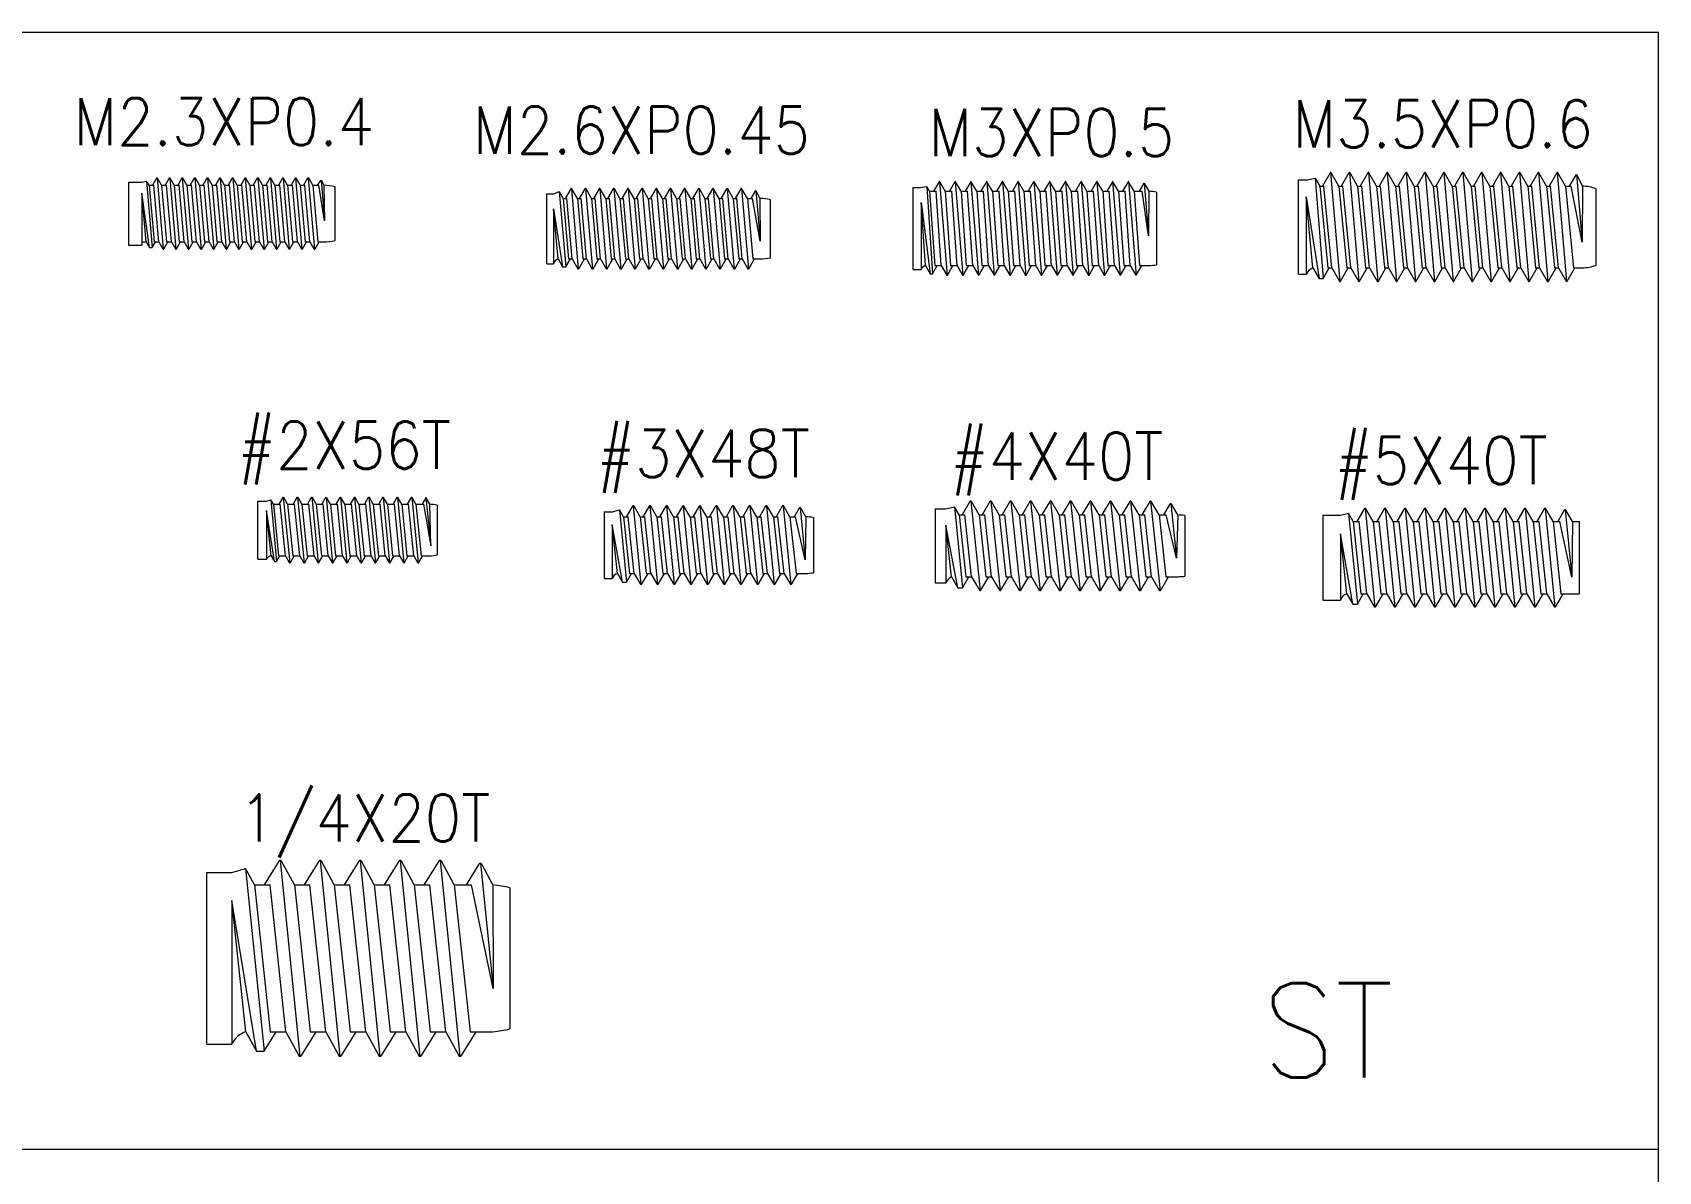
# Model space of a CAD drawing. Header units: millimetres. Extents: x 1190 to 1493, y 468 to 700.
# Drawn here: x 1230.4 to 1282, y 582.8 to 618.9 of the extents above; entities that cross this region are included whole.
import ezdxf

# ---------------------------------------------------------------- set-up
doc = ezdxf.new("R2010")
doc.units = ezdxf.units.MM
doc.styles.add('数字', font='txt.shx', dxfattribs={"width": 0.9, "height": 3, "bigfont": 'gbcbig.shx'})

msp = doc.modelspace()

# ---------------------------------------------------------------- linework, layer by layer
at = {"lineweight": 5, "ltscale": 0.5}
for p, q in [((1233.415, 614.189), (1233.833, 614.189)), ((1233.415, 614.189), (1233.415, 612.189)), ((1233.833, 614.189), (1233.981, 614.222)), ((1234.064, 614.089), (1233.981, 614.222)), ((1233.981, 614.222), (1234.159, 612.108)), ((1234.064, 614.089), (1234.216, 614.089)), ((1234.064, 614.089), (1234.222, 612.289)), ((1234.375, 612.289), (1234.216, 614.089)), ((1234.321, 614.319), (1234.517, 612.059)), ((1234.464, 614.089), (1234.616, 614.089)), ((1234.464, 614.089), (1234.622, 612.289)), ((1234.775, 612.289), (1234.616, 614.089)), ((1234.721, 614.319), (1234.917, 612.059)), ((1234.864, 614.089), (1235.016, 614.089)), ((1234.864, 614.089), (1235.022, 612.289)), ((1235.175, 612.289), (1235.016, 614.089)), ((1235.121, 614.319), (1235.317, 612.059)), ((1235.264, 614.089), (1235.422, 612.289)), ((1235.264, 614.089), (1235.416, 614.089)), ((1235.575, 612.289), (1235.416, 614.089)), ((1235.521, 614.319), (1235.717, 612.059)), ((1235.664, 614.089), (1235.816, 614.089)), ((1235.664, 614.089), (1235.822, 612.289)), ((1235.975, 612.289), (1235.816, 614.089)), ((1235.921, 614.319), (1236.117, 612.059)), ((1236.064, 614.089), (1236.216, 614.089)), ((1236.064, 614.089), (1236.222, 612.289)), ((1236.375, 612.289), (1236.216, 614.089)), ((1236.321, 614.319), (1236.517, 612.059)), ((1236.464, 614.089), (1236.622, 612.289)), ((1236.464, 614.089), (1236.616, 614.089)), ((1236.775, 612.289), (1236.616, 614.089)), ((1236.721, 614.319), (1236.917, 612.059)), ((1236.864, 614.089), (1237.016, 614.089)), ((1236.864, 614.089), (1237.022, 612.289)), ((1237.175, 612.289), (1237.016, 614.089)), ((1237.121, 614.319), (1237.317, 612.059)), ((1237.264, 614.089), (1237.416, 614.089)), ((1237.264, 614.089), (1237.422, 612.289)), ((1237.575, 612.289), (1237.416, 614.089)), ((1237.521, 614.319), (1237.717, 612.059)), ((1237.664, 614.089), (1237.822, 612.289)), ((1237.664, 614.089), (1237.816, 614.089)), ((1237.975, 612.289), (1237.816, 614.089)), ((1237.921, 614.319), (1238.117, 612.059)), ((1238.064, 614.089), (1238.216, 614.089)), ((1238.064, 614.089), (1238.222, 612.289)), ((1238.375, 612.289), (1238.216, 614.089)), ((1238.321, 614.319), (1238.517, 612.059)), ((1238.464, 614.089), (1238.616, 614.089)), ((1238.464, 614.089), (1238.622, 612.289)), ((1238.775, 612.289), (1238.616, 614.089)), ((1238.721, 614.319), (1238.917, 612.059)), ((1238.864, 614.089), (1239.022, 612.289)), ((1238.864, 614.089), (1239.016, 614.089)), ((1239.175, 612.289), (1239.016, 614.089)), ((1239.121, 614.319), (1239.317, 612.059)), ((1239.264, 614.089), (1239.456, 614.089)), ((1239.264, 614.089), (1239.422, 612.289)), ((1239.416, 614.089), (1239.527, 614.246)), ((1239.64, 612.955), (1239.456, 614.089)), ((1239.527, 614.246), (1239.64, 612.955)), ((1239.527, 614.246), (1239.614, 614.089)), ((1239.614, 614.089), (1239.64, 612.955)), ((1258.554, 614.017), (1258.766, 614.049)), ((1258.766, 614.049), (1258.946, 611.276)), ((1259.17, 614.207), (1259.412, 611.227)), ((1259.67, 614.207), (1259.912, 611.227)), ((1260.17, 614.207), (1260.412, 611.227)), ((1260.67, 614.207), (1260.912, 611.227)), ((1261.17, 614.207), (1261.412, 611.227)), ((1261.67, 614.207), (1261.912, 611.227)), ((1262.17, 614.207), (1262.412, 611.227)), ((1262.67, 614.207), (1262.912, 611.227)), ((1263.17, 614.207), (1263.412, 611.227)), ((1263.67, 614.207), (1263.912, 611.227)), ((1264.17, 614.207), (1264.412, 611.227)), ((1264.67, 614.207), (1264.912, 611.227)), ((1265.17, 614.207), (1265.412, 611.227)), ((1265.519, 613.897), (1265.675, 614.153)), ((1265.675, 614.153), (1265.81, 612.477)), ((1265.675, 614.153), (1265.819, 613.897)), ((1270.576, 614.263), (1270.848, 614.263)), ((1270.576, 611.263), (1270.576, 614.263)), ((1270.848, 614.263), (1271.106, 614.315)), ((1271.106, 614.315), (1271.252, 614.063)), ((1271.106, 614.315), (1271.356, 611.123)), ((1271.252, 614.063), (1271.381, 614.063)), ((1271.252, 614.063), (1271.503, 611.463)), ((1271.632, 611.463), (1271.381, 614.063)), ((1271.594, 614.492), (1271.89, 611.033)), ((1271.852, 614.063), (1271.981, 614.063)), ((1271.852, 614.063), (1272.103, 611.463)), ((1272.232, 611.463), (1271.981, 614.063)), ((1272.194, 614.492), (1272.49, 611.033)), ((1272.452, 614.063), (1272.581, 614.063)), ((1272.452, 614.063), (1272.703, 611.463)), ((1272.832, 611.463), (1272.581, 614.063)), ((1272.794, 614.492), (1273.09, 611.033)), ((1273.052, 614.063), (1273.303, 611.463)), ((1273.052, 614.063), (1273.181, 614.063)), ((1273.432, 611.463), (1273.181, 614.063)), ((1273.394, 614.492), (1273.69, 611.033)), ((1273.652, 614.063), (1273.781, 614.063)), ((1273.652, 614.063), (1273.903, 611.463)), ((1274.032, 611.463), (1273.781, 614.063)), ((1273.994, 614.492), (1274.29, 611.033)), ((1274.252, 614.063), (1274.381, 614.063)), ((1274.252, 614.063), (1274.503, 611.463)), ((1274.632, 611.463), (1274.381, 614.063)), ((1274.594, 614.492), (1274.89, 611.033)), ((1274.852, 614.063), (1275.103, 611.463)), ((1274.852, 614.063), (1274.981, 614.063)), ((1275.232, 611.463), (1274.981, 614.063)), ((1275.194, 614.492), (1275.49, 611.033)), ((1275.452, 614.063), (1275.581, 614.063)), ((1275.452, 614.063), (1275.703, 611.463)), ((1275.832, 611.463), (1275.581, 614.063)), ((1275.794, 614.492), (1276.09, 611.033)), ((1276.052, 614.063), (1276.181, 614.063)), ((1276.052, 614.063), (1276.303, 611.463)), ((1276.432, 611.463), (1276.181, 614.063)), ((1276.394, 614.492), (1276.69, 611.033)), ((1276.652, 614.063), (1276.903, 611.463)), ((1276.652, 614.063), (1276.781, 614.063)), ((1277.032, 611.463), (1276.781, 614.063)), ((1276.994, 614.492), (1277.29, 611.033)), ((1277.252, 614.063), (1277.381, 614.063)), ((1277.252, 614.063), (1277.503, 611.463)), ((1277.632, 611.463), (1277.381, 614.063)), ((1277.594, 614.492), (1277.89, 611.033)), ((1277.852, 614.063), (1277.981, 614.063)), ((1277.852, 614.063), (1278.103, 611.463)), ((1278.232, 611.463), (1277.981, 614.063)), ((1278.194, 614.492), (1278.49, 611.033)), ((1278.452, 614.063), (1278.703, 611.463)), ((1278.452, 614.063), (1278.581, 614.063)), ((1278.832, 611.463), (1278.581, 614.063)), ((1278.794, 614.492), (1279.09, 611.033)), ((1279.052, 614.063), (1279.234, 614.063)), ((1279.052, 614.063), (1279.303, 611.463)), ((1279.181, 614.063), (1279.399, 614.431)), ((1279.583, 612.284), (1279.234, 614.063)), ((1279.399, 614.431), (1279.583, 612.284)), ((1279.399, 614.431), (1279.591, 614.063)), ((1279.591, 614.063), (1279.583, 612.284)), ((1233.975, 612.289), (1233.838, 613.839)), ((1233.838, 613.839), (1233.838, 612.189)), ((1234.079, 612.108), (1233.838, 613.839)), ((1239.975, 612.336), (1239.975, 614.041)), ((1246.7, 613.818), (1246.916, 613.818)), ((1246.7, 611.598), (1246.7, 613.818)), ((1246.916, 613.818), (1247.095, 613.887)), ((1247.095, 613.887), (1247.222, 613.668)), ((1247.095, 613.887), (1247.302, 611.497)), ((1247.222, 613.668), (1247.334, 613.668)), ((1247.222, 613.668), (1247.392, 611.748)), ((1247.504, 611.748), (1247.334, 613.668)), ((1247.477, 613.988), (1247.699, 611.428)), ((1247.672, 613.668), (1247.784, 613.668)), ((1247.672, 613.668), (1247.842, 611.748)), ((1247.954, 611.748), (1247.784, 613.668)), ((1247.927, 613.988), (1248.149, 611.428)), ((1248.122, 613.668), (1248.234, 613.668)), ((1248.122, 613.668), (1248.292, 611.748)), ((1248.404, 611.748), (1248.234, 613.668)), ((1248.377, 613.988), (1248.599, 611.428)), ((1248.572, 613.668), (1248.742, 611.748)), ((1248.572, 613.668), (1248.684, 613.668)), ((1248.854, 611.748), (1248.684, 613.668)), ((1248.827, 613.988), (1249.049, 611.428)), ((1249.022, 613.668), (1249.134, 613.668)), ((1249.022, 613.668), (1249.192, 611.748)), ((1249.304, 611.748), (1249.134, 613.668)), ((1249.277, 613.988), (1249.499, 611.428)), ((1249.472, 613.668), (1249.584, 613.668)), ((1249.472, 613.668), (1249.642, 611.748)), ((1249.754, 611.748), (1249.584, 613.668)), ((1249.727, 613.988), (1249.949, 611.428)), ((1249.922, 613.668), (1250.092, 611.748)), ((1249.922, 613.668), (1250.034, 613.668)), ((1250.204, 611.748), (1250.034, 613.668)), ((1250.177, 613.988), (1250.399, 611.428)), ((1250.372, 613.668), (1250.484, 613.668)), ((1250.372, 613.668), (1250.542, 611.748)), ((1250.654, 611.748), (1250.484, 613.668)), ((1250.627, 613.988), (1250.849, 611.428)), ((1250.822, 613.668), (1250.934, 613.668)), ((1250.822, 613.668), (1250.992, 611.748)), ((1251.104, 611.748), (1250.934, 613.668)), ((1251.077, 613.988), (1251.299, 611.428)), ((1251.272, 613.668), (1251.442, 611.748)), ((1251.272, 613.668), (1251.384, 613.668)), ((1251.554, 611.748), (1251.384, 613.668)), ((1251.527, 613.988), (1251.749, 611.428)), ((1251.722, 613.668), (1251.834, 613.668)), ((1251.722, 613.668), (1251.892, 611.748)), ((1252.004, 611.748), (1251.834, 613.668)), ((1251.977, 613.988), (1252.199, 611.428)), ((1252.172, 613.668), (1252.284, 613.668)), ((1252.172, 613.668), (1252.342, 611.748)), ((1252.454, 611.748), (1252.284, 613.668)), ((1252.427, 613.988), (1252.649, 611.428)), ((1252.622, 613.668), (1252.792, 611.748)), ((1252.622, 613.668), (1252.734, 613.668)), ((1252.904, 611.748), (1252.734, 613.668)), ((1252.877, 613.988), (1253.099, 611.428)), ((1253.072, 613.668), (1253.235, 613.668)), ((1253.072, 613.668), (1253.242, 611.748)), ((1253.333, 613.917), (1253.472, 612.31)), ((1253.804, 611.788), (1253.804, 613.627)), ((1258.332, 614.017), (1258.554, 614.017)), ((1258.332, 611.417), (1258.332, 614.017)), ((1258.728, 611.537), (1258.588, 613.536)), ((1258.588, 613.536), (1258.588, 611.417)), ((1258.588, 613.536), (1258.878, 611.276)), ((1258.854, 613.897), (1259.063, 613.897)), ((1258.854, 613.897), (1259.02, 611.537)), ((1259.228, 611.537), (1259.063, 613.897)), ((1259.354, 613.897), (1259.563, 613.897)), ((1259.354, 613.897), (1259.52, 611.537)), ((1259.728, 611.537), (1259.563, 613.897)), ((1259.854, 613.897), (1260.063, 613.897)), ((1259.854, 613.897), (1260.02, 611.537)), ((1260.228, 611.537), (1260.063, 613.897)), ((1260.354, 613.897), (1260.52, 611.537)), ((1260.354, 613.897), (1260.563, 613.897)), ((1260.728, 611.537), (1260.563, 613.897)), ((1260.854, 613.897), (1261.063, 613.897)), ((1260.854, 613.897), (1261.02, 611.537)), ((1261.228, 611.537), (1261.063, 613.897)), ((1261.354, 613.897), (1261.563, 613.897)), ((1261.354, 613.897), (1261.52, 611.537)), ((1261.728, 611.537), (1261.563, 613.897)), ((1261.854, 613.897), (1262.02, 611.537)), ((1261.854, 613.897), (1262.063, 613.897)), ((1262.228, 611.537), (1262.063, 613.897)), ((1262.354, 613.897), (1262.563, 613.897)), ((1262.354, 613.897), (1262.52, 611.537)), ((1262.728, 611.537), (1262.563, 613.897)), ((1262.854, 613.897), (1263.063, 613.897)), ((1262.854, 613.897), (1263.02, 611.537)), ((1263.228, 611.537), (1263.063, 613.897)), ((1263.354, 613.897), (1263.52, 611.537)), ((1263.354, 613.897), (1263.563, 613.897)), ((1263.728, 611.537), (1263.563, 613.897)), ((1263.854, 613.897), (1264.063, 613.897)), ((1263.854, 613.897), (1264.02, 611.537)), ((1264.228, 611.537), (1264.063, 613.897)), ((1264.354, 613.897), (1264.563, 613.897)), ((1264.354, 613.897), (1264.52, 611.537)), ((1264.728, 611.537), (1264.563, 613.897)), ((1264.854, 613.897), (1265.02, 611.537)), ((1264.854, 613.897), (1265.063, 613.897)), ((1265.228, 611.537), (1265.063, 613.897)), ((1265.354, 613.897), (1265.611, 613.897)), ((1265.354, 613.897), (1265.52, 611.537)), ((1265.81, 612.477), (1265.611, 613.897)), ((1265.819, 613.897), (1265.81, 612.477)), ((1266.063, 613.87), (1266.063, 611.564)), ((1271.032, 611.463), (1270.814, 613.726)), ((1270.814, 613.726), (1270.814, 611.263)), ((1270.814, 613.726), (1271.228, 611.123)), ((1280.032, 611.549), (1280.032, 613.976)), ((1247.054, 611.748), (1246.913, 613.343)), ((1246.913, 613.343), (1246.913, 611.598)), ((1246.913, 613.343), (1247.199, 611.497)), ((1233.415, 612.189), (1233.838, 612.189)), ((1233.838, 612.289), (1233.975, 612.289)), ((1234.079, 612.108), (1234.159, 612.108)), ((1234.222, 612.289), (1234.375, 612.289)), ((1234.622, 612.289), (1234.775, 612.289)), ((1235.022, 612.289), (1235.175, 612.289)), ((1235.422, 612.289), (1235.575, 612.289)), ((1235.822, 612.289), (1235.975, 612.289)), ((1236.222, 612.289), (1236.375, 612.289)), ((1236.622, 612.289), (1236.775, 612.289)), ((1237.022, 612.289), (1237.175, 612.289)), ((1237.422, 612.289), (1237.575, 612.289)), ((1237.822, 612.289), (1237.975, 612.289)), ((1238.222, 612.289), (1238.375, 612.289)), ((1238.622, 612.289), (1238.775, 612.289)), ((1239.022, 612.289), (1239.175, 612.289)), ((1239.422, 612.289), (1239.614, 612.289)), ((1246.7, 611.598), (1246.913, 611.598)), ((1247.199, 611.497), (1247.302, 611.497)), ((1247.392, 611.748), (1247.504, 611.748)), ((1247.842, 611.748), (1247.954, 611.748)), ((1248.292, 611.748), (1248.404, 611.748)), ((1248.742, 611.748), (1248.854, 611.748)), ((1249.192, 611.748), (1249.304, 611.748)), ((1249.642, 611.748), (1249.754, 611.748)), ((1250.092, 611.748), (1250.204, 611.748)), ((1250.542, 611.748), (1250.654, 611.748)), ((1250.992, 611.748), (1251.104, 611.748)), ((1251.442, 611.748), (1251.554, 611.748)), ((1251.892, 611.748), (1252.004, 611.748)), ((1252.342, 611.748), (1252.454, 611.748)), ((1252.792, 611.748), (1252.904, 611.748)), ((1253.242, 611.748), (1253.468, 611.748)), ((1259.02, 611.537), (1259.228, 611.537)), ((1259.52, 611.537), (1259.728, 611.537)), ((1260.02, 611.537), (1260.228, 611.537)), ((1260.52, 611.537), (1260.728, 611.537)), ((1261.02, 611.537), (1261.228, 611.537)), ((1261.52, 611.537), (1261.728, 611.537)), ((1262.02, 611.537), (1262.228, 611.537)), ((1262.52, 611.537), (1262.728, 611.537)), ((1263.02, 611.537), (1263.228, 611.537)), ((1263.52, 611.537), (1263.728, 611.537)), ((1264.02, 611.537), (1264.228, 611.537)), ((1264.52, 611.537), (1264.728, 611.537)), ((1265.02, 611.537), (1265.228, 611.537)), ((1265.52, 611.537), (1265.819, 611.537)), ((1271.503, 611.463), (1271.632, 611.463)), ((1272.103, 611.463), (1272.232, 611.463)), ((1272.703, 611.463), (1272.832, 611.463)), ((1273.303, 611.463), (1273.432, 611.463)), ((1273.903, 611.463), (1274.032, 611.463)), ((1274.503, 611.463), (1274.632, 611.463)), ((1275.103, 611.463), (1275.232, 611.463)), ((1275.703, 611.463), (1275.832, 611.463)), ((1276.303, 611.463), (1276.432, 611.463)), ((1276.903, 611.463), (1277.032, 611.463)), ((1277.503, 611.463), (1277.632, 611.463)), ((1278.103, 611.463), (1278.232, 611.463)), ((1278.703, 611.463), (1278.832, 611.463)), ((1279.303, 611.463), (1279.591, 611.463)), ((1258.332, 611.417), (1258.588, 611.417)), ((1258.878, 611.276), (1258.946, 611.276)), ((1270.576, 611.263), (1270.814, 611.263)), ((1271.228, 611.123), (1271.356, 611.123)), ((1237.524, 604.057), (1237.794, 604.057)), ((1237.524, 602.217), (1237.524, 604.057)), ((1237.794, 604.057), (1237.931, 604.099)), ((1237.945, 602.317), (1237.8, 603.756)), ((1237.8, 603.756), (1237.8, 602.217)), ((1238.051, 602.134), (1237.8, 603.756)), ((1237.931, 604.099), (1238.116, 602.134)), ((1238.013, 603.957), (1238.233, 603.957)), ((1238.013, 603.957), (1238.178, 602.317)), ((1238.398, 602.317), (1238.233, 603.957)), ((1238.329, 604.177), (1238.535, 602.097)), ((1238.466, 603.957), (1238.686, 603.957)), ((1238.466, 603.957), (1238.631, 602.317)), ((1238.851, 602.317), (1238.686, 603.957)), ((1238.782, 604.177), (1238.988, 602.097)), ((1238.919, 603.957), (1239.139, 603.957)), ((1238.919, 603.957), (1239.084, 602.317)), ((1239.304, 602.317), (1239.139, 603.957)), ((1239.235, 604.177), (1239.441, 602.097)), ((1239.372, 603.957), (1239.537, 602.317)), ((1239.372, 603.957), (1239.592, 603.957)), ((1239.757, 602.317), (1239.592, 603.957)), ((1239.688, 604.177), (1239.894, 602.097)), ((1239.825, 603.957), (1240.045, 603.957)), ((1239.825, 603.957), (1239.99, 602.317)), ((1240.21, 602.317), (1240.045, 603.957)), ((1240.141, 604.177), (1240.347, 602.097)), ((1240.278, 603.957), (1240.498, 603.957)), ((1240.278, 603.957), (1240.443, 602.317)), ((1240.663, 602.317), (1240.498, 603.957)), ((1240.594, 604.177), (1240.8, 602.097)), ((1240.731, 603.957), (1240.896, 602.317)), ((1240.731, 603.957), (1240.951, 603.957)), ((1241.116, 602.317), (1240.951, 603.957)), ((1241.047, 604.177), (1241.253, 602.097)), ((1241.184, 603.957), (1241.404, 603.957)), ((1241.184, 603.957), (1241.349, 602.317)), ((1241.569, 602.317), (1241.404, 603.957)), ((1241.5, 604.177), (1241.706, 602.097)), ((1241.637, 603.957), (1241.857, 603.957)), ((1241.637, 603.957), (1241.802, 602.317)), ((1242.022, 602.317), (1241.857, 603.957)), ((1241.953, 604.177), (1242.159, 602.097)), ((1242.09, 603.957), (1242.255, 602.317)), ((1242.09, 603.957), (1242.31, 603.957)), ((1242.475, 602.317), (1242.31, 603.957)), ((1242.406, 604.177), (1242.612, 602.097)), ((1242.543, 603.957), (1242.778, 603.957)), ((1242.543, 603.957), (1242.708, 602.317)), ((1242.778, 603.957), (1243.012, 602.635)), ((1242.859, 604.177), (1243.012, 602.635)), ((1243.012, 602.635), (1242.98, 603.957)), ((1243.216, 603.929), (1243.216, 602.345)), ((1248.52, 603.719), (1248.786, 603.719)), ((1248.52, 603.719), (1248.52, 601.599)), ((1248.786, 603.719), (1249.002, 603.784)), ((1249.002, 603.784), (1249.225, 601.485)), ((1249.445, 603.909), (1249.689, 601.409)), ((1249.974, 603.909), (1250.218, 601.409)), ((1250.503, 603.909), (1250.747, 601.409)), ((1251.032, 603.909), (1251.276, 601.409)), ((1251.561, 603.909), (1251.805, 601.409)), ((1252.09, 603.909), (1252.334, 601.409)), ((1252.619, 603.909), (1252.863, 601.409)), ((1253.148, 603.909), (1253.392, 601.409)), ((1253.677, 603.909), (1253.921, 601.409)), ((1254.206, 603.909), (1254.45, 601.409)), ((1254.741, 603.843), (1254.903, 602.187)), ((1259.033, 603.816), (1259.367, 603.816)), ((1259.033, 603.816), (1259.033, 601.456)), ((1259.367, 603.816), (1259.642, 603.878)), ((1259.642, 603.878), (1259.897, 601.306)), ((1260.161, 604.055), (1260.459, 601.216)), ((1260.796, 604.055), (1261.094, 601.216)), ((1261.431, 604.055), (1261.729, 601.216)), ((1262.066, 604.055), (1262.364, 601.216)), ((1262.701, 604.055), (1262.999, 601.216)), ((1263.336, 604.055), (1263.634, 601.216)), ((1263.971, 604.055), (1264.269, 601.216)), ((1264.606, 604.055), (1264.904, 601.216)), ((1265.241, 604.055), (1265.539, 601.216)), ((1265.876, 604.055), (1266.174, 601.216)), ((1266.516, 603.978), (1266.701, 602.241)), ((1272.689, 603.829), (1273, 600.69)), ((1273.324, 603.829), (1273.635, 600.69)), ((1273.959, 603.829), (1274.27, 600.69)), ((1274.594, 603.829), (1274.905, 600.69)), ((1275.229, 603.829), (1275.54, 600.69)), ((1275.864, 603.829), (1276.175, 600.69)), ((1276.499, 603.829), (1276.81, 600.69)), ((1277.134, 603.829), (1277.445, 600.69)), ((1277.769, 603.829), (1278.08, 600.69)), ((1278.404, 603.829), (1278.715, 600.69)), ((1279.044, 603.781), (1279.256, 601.638)), ((1248.944, 601.759), (1248.776, 603.315)), ((1248.776, 603.315), (1248.776, 601.599)), ((1249.102, 601.485), (1248.776, 603.315)), ((1249.132, 603.559), (1249.279, 603.559)), ((1249.132, 603.559), (1249.326, 601.759)), ((1249.473, 601.759), (1249.279, 603.559)), ((1249.661, 603.559), (1249.808, 603.559)), ((1249.661, 603.559), (1249.855, 601.759)), ((1250.002, 601.759), (1249.808, 603.559)), ((1250.19, 603.559), (1250.337, 603.559)), ((1250.19, 603.559), (1250.384, 601.759)), ((1250.531, 601.759), (1250.337, 603.559)), ((1250.719, 603.559), (1250.913, 601.759)), ((1250.719, 603.559), (1250.866, 603.559)), ((1251.06, 601.759), (1250.866, 603.559)), ((1251.248, 603.559), (1251.395, 603.559)), ((1251.248, 603.559), (1251.442, 601.759)), ((1251.589, 601.759), (1251.395, 603.559)), ((1251.777, 603.559), (1251.924, 603.559)), ((1251.777, 603.559), (1251.971, 601.759)), ((1252.118, 601.759), (1251.924, 603.559)), ((1252.306, 603.559), (1252.5, 601.759)), ((1252.306, 603.559), (1252.453, 603.559)), ((1252.647, 601.759), (1252.453, 603.559)), ((1252.835, 603.559), (1252.982, 603.559)), ((1252.835, 603.559), (1253.029, 601.759)), ((1253.176, 601.759), (1252.982, 603.559)), ((1253.364, 603.559), (1253.511, 603.559)), ((1253.364, 603.559), (1253.558, 601.759)), ((1253.705, 601.759), (1253.511, 603.559)), ((1253.893, 603.559), (1254.087, 601.759)), ((1253.893, 603.559), (1254.04, 603.559)), ((1254.234, 601.759), (1254.04, 603.559)), ((1254.422, 603.559), (1254.601, 603.559)), ((1254.422, 603.559), (1254.616, 601.759)), ((1254.903, 602.187), (1254.601, 603.559)), ((1254.92, 603.559), (1254.903, 602.187)), ((1255.169, 603.537), (1255.169, 601.78)), ((1259.556, 601.656), (1259.376, 603.289)), ((1259.376, 603.289), (1259.376, 601.456)), ((1259.758, 601.306), (1259.376, 603.289)), ((1259.794, 603.616), (1259.975, 603.616)), ((1259.794, 603.616), (1260.01, 601.656)), ((1260.191, 601.656), (1259.975, 603.616)), ((1260.429, 603.616), (1260.61, 603.616)), ((1260.429, 603.616), (1260.645, 601.656)), ((1260.826, 601.656), (1260.61, 603.616)), ((1261.064, 603.616), (1261.245, 603.616)), ((1261.064, 603.616), (1261.28, 601.656)), ((1261.461, 601.656), (1261.245, 603.616)), ((1261.699, 603.616), (1261.915, 601.656)), ((1261.699, 603.616), (1261.88, 603.616)), ((1262.096, 601.656), (1261.88, 603.616)), ((1262.334, 603.616), (1262.515, 603.616)), ((1262.334, 603.616), (1262.55, 601.656)), ((1262.731, 601.656), (1262.515, 603.616)), ((1262.969, 603.616), (1263.15, 603.616)), ((1262.969, 603.616), (1263.185, 601.656)), ((1263.366, 601.656), (1263.15, 603.616)), ((1263.604, 603.616), (1263.82, 601.656)), ((1263.604, 603.616), (1263.785, 603.616)), ((1264.001, 601.656), (1263.785, 603.616)), ((1264.239, 603.616), (1264.42, 603.616)), ((1264.239, 603.616), (1264.455, 601.656)), ((1264.636, 601.656), (1264.42, 603.616)), ((1264.874, 603.616), (1265.055, 603.616)), ((1264.874, 603.616), (1265.09, 601.656)), ((1265.271, 601.656), (1265.055, 603.616)), ((1265.509, 603.616), (1265.725, 601.656)), ((1265.509, 603.616), (1265.69, 603.616)), ((1265.906, 601.656), (1265.69, 603.616)), ((1266.144, 603.616), (1266.368, 603.616)), ((1266.144, 603.616), (1266.36, 601.656)), ((1266.701, 602.241), (1266.368, 603.616)), ((1266.742, 603.616), (1266.701, 602.241)), ((1266.96, 603.597), (1266.96, 601.674)), ((1271.351, 603.61), (1271.907, 603.61)), ((1271.351, 603.61), (1271.351, 600.91)), ((1271.908, 603.612), (1272.161, 603.67)), ((1272.161, 603.67), (1272.442, 600.787)), ((1272.311, 603.41), (1272.499, 603.41)), ((1272.311, 603.41), (1272.556, 601.11)), ((1272.743, 601.11), (1272.499, 603.41)), ((1272.946, 603.41), (1273.134, 603.41)), ((1272.946, 603.41), (1273.191, 601.11)), ((1273.378, 601.11), (1273.134, 603.41)), ((1273.581, 603.41), (1273.769, 603.41)), ((1273.581, 603.41), (1273.826, 601.11)), ((1274.013, 601.11), (1273.769, 603.41)), ((1274.216, 603.41), (1274.461, 601.11)), ((1274.216, 603.41), (1274.404, 603.41)), ((1274.648, 601.11), (1274.404, 603.41)), ((1274.851, 603.41), (1275.039, 603.41)), ((1274.851, 603.41), (1275.096, 601.11)), ((1275.283, 601.11), (1275.039, 603.41)), ((1275.486, 603.41), (1275.674, 603.41)), ((1275.486, 603.41), (1275.731, 601.11)), ((1275.918, 601.11), (1275.674, 603.41)), ((1276.121, 603.41), (1276.366, 601.11)), ((1276.121, 603.41), (1276.309, 603.41)), ((1276.553, 601.11), (1276.309, 603.41)), ((1276.756, 603.41), (1276.944, 603.41)), ((1276.756, 603.41), (1277.001, 601.11)), ((1277.188, 601.11), (1276.944, 603.41)), ((1277.391, 603.41), (1277.579, 603.41)), ((1277.391, 603.41), (1277.636, 601.11)), ((1277.823, 601.11), (1277.579, 603.41)), ((1278.026, 603.41), (1278.271, 601.11)), ((1278.026, 603.41), (1278.214, 603.41)), ((1278.458, 601.11), (1278.214, 603.41)), ((1278.661, 603.41), (1278.877, 603.41)), ((1278.661, 603.41), (1278.906, 601.11)), ((1279.256, 601.638), (1278.877, 603.41)), ((1279.273, 603.41), (1279.256, 601.638)), ((1279.273, 603.41), (1279.484, 603.41)), ((1279.484, 603.41), (1279.484, 601.11)), ((1272.108, 601.11), (1271.906, 603.014)), ((1271.906, 603.014), (1271.906, 600.91)), ((1272.294, 600.787), (1271.906, 603.014)), ((1237.524, 602.217), (1237.8, 602.217)), ((1238.178, 602.317), (1238.398, 602.317)), ((1238.631, 602.317), (1238.851, 602.317)), ((1239.084, 602.317), (1239.304, 602.317)), ((1239.537, 602.317), (1239.757, 602.317)), ((1239.99, 602.317), (1240.21, 602.317)), ((1240.443, 602.317), (1240.663, 602.317)), ((1240.896, 602.317), (1241.116, 602.317)), ((1241.349, 602.317), (1241.569, 602.317)), ((1241.802, 602.317), (1242.022, 602.317)), ((1242.255, 602.317), (1242.475, 602.317)), ((1242.708, 602.317), (1242.98, 602.317)), ((1238.051, 602.134), (1238.116, 602.134)), ((1249.326, 601.759), (1249.473, 601.759)), ((1249.855, 601.759), (1250.002, 601.759)), ((1250.384, 601.759), (1250.531, 601.759)), ((1250.913, 601.759), (1251.06, 601.759)), ((1251.442, 601.759), (1251.589, 601.759)), ((1251.971, 601.759), (1252.118, 601.759)), ((1252.5, 601.759), (1252.647, 601.759)), ((1253.029, 601.759), (1253.176, 601.759)), ((1253.558, 601.759), (1253.705, 601.759)), ((1254.087, 601.759), (1254.234, 601.759)), ((1254.616, 601.759), (1254.92, 601.759)), ((1260.01, 601.656), (1260.191, 601.656)), ((1260.645, 601.656), (1260.826, 601.656)), ((1261.28, 601.656), (1261.461, 601.656)), ((1261.915, 601.656), (1262.096, 601.656)), ((1262.55, 601.656), (1262.731, 601.656)), ((1263.185, 601.656), (1263.366, 601.656)), ((1263.82, 601.656), (1264.001, 601.656)), ((1264.455, 601.656), (1264.636, 601.656)), ((1265.09, 601.656), (1265.271, 601.656)), ((1265.725, 601.656), (1265.906, 601.656)), ((1266.36, 601.656), (1266.742, 601.656)), ((1248.52, 601.599), (1248.776, 601.599)), ((1249.102, 601.485), (1249.225, 601.485)), ((1259.033, 601.456), (1259.376, 601.456)), ((1259.758, 601.306), (1259.897, 601.306)), ((1271.351, 600.91), (1271.906, 600.91)), ((1272.294, 600.787), (1272.442, 600.787)), ((1272.556, 601.11), (1272.743, 601.11)), ((1273.191, 601.11), (1273.378, 601.11)), ((1273.826, 601.11), (1274.013, 601.11)), ((1274.461, 601.11), (1274.648, 601.11)), ((1275.096, 601.11), (1275.283, 601.11)), ((1275.731, 601.11), (1275.918, 601.11)), ((1276.366, 601.11), (1276.553, 601.11)), ((1277.001, 601.11), (1277.188, 601.11)), ((1277.636, 601.11), (1277.823, 601.11)), ((1278.271, 601.11), (1278.458, 601.11)), ((1278.906, 601.11), (1279.484, 601.11)), ((1236.693, 592.263), (1237.127, 592.385)), ((1237.127, 592.385), (1237.719, 586.581)), ((1238.232, 592.645), (1238.857, 586.421)), ((1239.502, 592.645), (1240.127, 586.421)), ((1240.772, 592.645), (1241.397, 586.421)), ((1242.042, 592.645), (1242.667, 586.421)), ((1243.312, 592.645), (1243.937, 586.421)), ((1244.591, 592.552), (1244.99, 588.58)), ((1235.898, 592.263), (1236.693, 592.263)), ((1235.898, 586.803), (1235.898, 592.263)), ((1237.409, 591.863), (1237.906, 591.863)), ((1237.409, 591.863), (1237.913, 587.203)), ((1238.41, 587.203), (1237.906, 591.863)), ((1238.679, 591.863), (1239.176, 591.863)), ((1238.679, 591.863), (1239.183, 587.203)), ((1239.68, 587.203), (1239.176, 591.863)), ((1239.949, 591.863), (1240.453, 587.203)), ((1239.949, 591.863), (1240.446, 591.863)), ((1240.95, 587.203), (1240.446, 591.863)), ((1241.219, 591.863), (1241.716, 591.863)), ((1241.219, 591.863), (1241.723, 587.203)), ((1242.22, 587.203), (1241.716, 591.863)), ((1242.489, 591.863), (1242.993, 587.203)), ((1242.489, 591.863), (1242.986, 591.863)), ((1243.49, 587.203), (1242.986, 591.863)), ((1243.759, 591.863), (1244.304, 591.863)), ((1243.759, 591.863), (1244.263, 587.203)), ((1244.99, 588.58), (1244.304, 591.863)), ((1244.988, 591.863), (1244.99, 588.58)), ((1237.14, 587.203), (1236.69, 591.369)), ((1236.69, 591.369), (1236.69, 586.803)), ((1237.476, 586.581), (1236.69, 591.369)), ((1245.526, 591.775), (1245.526, 587.292)), ((1237.913, 587.203), (1238.41, 587.203)), ((1239.183, 587.203), (1239.68, 587.203)), ((1240.453, 587.203), (1240.95, 587.203)), ((1241.723, 587.203), (1242.22, 587.203)), ((1242.993, 587.203), (1243.49, 587.203)), ((1244.263, 587.203), (1244.988, 587.203)), ((1235.898, 586.803), (1236.69, 586.803)), ((1237.476, 586.581), (1237.719, 586.581))]:
    msp.add_line(p, q, dxfattribs=at)
at = {"lineweight": 5}
msp.add_line((1189.813, 583.473), (1282.007, 583.473), dxfattribs=at)
msp.add_lwpolyline([(1189.813, 548.005), (1282.007, 548.005), (1282.007, 618.94), (1189.813, 618.94)], close=True, dxfattribs=at)
at = {"lineweight": 5, "ltscale": 0.5}
for points in [[(1234.464, 614.089), (1234.337, 614.309, 0.57735), (1234.302, 614.309), (1234.175, 614.089)], [(1234.864, 614.089), (1234.737, 614.309, 0.57735), (1234.702, 614.309), (1234.575, 614.089)], [(1235.264, 614.089), (1235.137, 614.309, 0.57735), (1235.102, 614.309), (1234.975, 614.089)], [(1235.664, 614.089), (1235.537, 614.309, 0.57735), (1235.502, 614.309), (1235.375, 614.089)], [(1236.064, 614.089), (1235.937, 614.309, 0.57735), (1235.902, 614.309), (1235.775, 614.089)], [(1236.464, 614.089), (1236.337, 614.309, 0.57735), (1236.302, 614.309), (1236.175, 614.089)], [(1236.864, 614.089), (1236.737, 614.309, 0.57735), (1236.702, 614.309), (1236.575, 614.089)], [(1237.264, 614.089), (1237.137, 614.309, 0.57735), (1237.102, 614.309), (1236.975, 614.089)], [(1237.664, 614.089), (1237.537, 614.309, 0.57735), (1237.502, 614.309), (1237.375, 614.089)], [(1238.064, 614.089), (1237.937, 614.309, 0.57735), (1237.902, 614.309), (1237.775, 614.089)], [(1238.464, 614.089), (1238.337, 614.309, 0.57735), (1238.302, 614.309), (1238.175, 614.089)], [(1238.864, 614.089), (1238.737, 614.309, 0.57735), (1238.702, 614.309), (1238.575, 614.089)], [(1239.264, 614.089), (1239.137, 614.309, 0.57735), (1239.102, 614.309), (1238.975, 614.089)], [(1259.354, 613.897), (1259.178, 614.202, 0.57735), (1259.161, 614.202), (1258.985, 613.897)], [(1259.854, 613.897), (1259.678, 614.202, 0.57735), (1259.661, 614.202), (1259.485, 613.897)], [(1260.354, 613.897), (1260.178, 614.202, 0.57735), (1260.161, 614.202), (1259.985, 613.897)], [(1260.854, 613.897), (1260.678, 614.202, 0.57735), (1260.661, 614.202), (1260.485, 613.897)], [(1261.354, 613.897), (1261.178, 614.202, 0.57735), (1261.161, 614.202), (1260.985, 613.897)], [(1261.854, 613.897), (1261.678, 614.202, 0.57735), (1261.661, 614.202), (1261.485, 613.897)], [(1262.354, 613.897), (1262.178, 614.202, 0.57735), (1262.161, 614.202), (1261.985, 613.897)], [(1262.854, 613.897), (1262.678, 614.202, 0.57735), (1262.661, 614.202), (1262.485, 613.897)], [(1263.354, 613.897), (1263.178, 614.202, 0.57735), (1263.161, 614.202), (1262.985, 613.897)], [(1263.854, 613.897), (1263.678, 614.202, 0.57735), (1263.661, 614.202), (1263.485, 613.897)], [(1264.354, 613.897), (1264.178, 614.202, 0.57735), (1264.161, 614.202), (1263.985, 613.897)], [(1264.854, 613.897), (1264.678, 614.202, 0.57735), (1264.661, 614.202), (1264.485, 613.897)], [(1265.354, 613.897), (1265.178, 614.202, 0.57735), (1265.161, 614.202), (1264.985, 613.897)], [(1271.852, 614.063), (1271.609, 614.483, 0.57735), (1271.575, 614.483), (1271.332, 614.063)], [(1272.452, 614.063), (1272.209, 614.483, 0.57735), (1272.175, 614.483), (1271.932, 614.063)], [(1273.052, 614.063), (1272.809, 614.483, 0.57735), (1272.775, 614.483), (1272.532, 614.063)], [(1273.652, 614.063), (1273.409, 614.483, 0.57735), (1273.375, 614.483), (1273.132, 614.063)], [(1274.252, 614.063), (1274.009, 614.483, 0.57735), (1273.975, 614.483), (1273.732, 614.063)], [(1274.852, 614.063), (1274.609, 614.483, 0.57735), (1274.575, 614.483), (1274.332, 614.063)], [(1275.452, 614.063), (1275.209, 614.483, 0.57735), (1275.175, 614.483), (1274.932, 614.063)], [(1276.052, 614.063), (1275.809, 614.483, 0.57735), (1275.775, 614.483), (1275.532, 614.063)], [(1276.652, 614.063), (1276.409, 614.483, 0.57735), (1276.375, 614.483), (1276.132, 614.063)], [(1277.252, 614.063), (1277.009, 614.483, 0.57735), (1276.975, 614.483), (1276.732, 614.063)], [(1277.852, 614.063), (1277.609, 614.483, 0.57735), (1277.575, 614.483), (1277.332, 614.063)], [(1278.452, 614.063), (1278.209, 614.483, 0.57735), (1278.175, 614.483), (1277.932, 614.063)], [(1279.052, 614.063), (1278.809, 614.483, 0.57735), (1278.775, 614.483), (1278.532, 614.063)], [(1247.672, 613.668), (1247.493, 613.978, 0.57735), (1247.458, 613.978), (1247.279, 613.668)], [(1248.122, 613.668), (1247.943, 613.978, 0.57735), (1247.908, 613.978), (1247.729, 613.668)], [(1248.572, 613.668), (1248.393, 613.978, 0.57735), (1248.358, 613.978), (1248.179, 613.668)], [(1249.022, 613.668), (1248.843, 613.978, 0.57735), (1248.808, 613.978), (1248.629, 613.668)], [(1249.472, 613.668), (1249.293, 613.978, 0.57735), (1249.258, 613.978), (1249.079, 613.668)], [(1249.922, 613.668), (1249.743, 613.978, 0.57735), (1249.708, 613.978), (1249.529, 613.668)], [(1250.372, 613.668), (1250.193, 613.978, 0.57735), (1250.158, 613.978), (1249.979, 613.668)], [(1250.822, 613.668), (1250.643, 613.978, 0.57735), (1250.608, 613.978), (1250.429, 613.668)], [(1251.272, 613.668), (1251.093, 613.978, 0.57735), (1251.058, 613.978), (1250.879, 613.668)], [(1251.722, 613.668), (1251.543, 613.978, 0.57735), (1251.508, 613.978), (1251.329, 613.668)], [(1252.172, 613.668), (1251.993, 613.978, 0.57735), (1251.958, 613.978), (1251.779, 613.668)], [(1252.622, 613.668), (1252.443, 613.978, 0.57735), (1252.408, 613.978), (1252.229, 613.668)], [(1253.072, 613.668), (1252.893, 613.978, 0.57735), (1252.858, 613.978), (1252.679, 613.668)], [(1234.375, 612.289), (1234.502, 612.069, 0.57735), (1234.537, 612.069), (1234.664, 612.289)], [(1234.775, 612.289), (1234.902, 612.069, 0.57735), (1234.937, 612.069), (1235.064, 612.289)], [(1235.175, 612.289), (1235.302, 612.069, 0.57735), (1235.337, 612.069), (1235.464, 612.289)], [(1235.575, 612.289), (1235.702, 612.069, 0.57735), (1235.737, 612.069), (1235.864, 612.289)], [(1235.975, 612.289), (1236.102, 612.069, 0.57735), (1236.137, 612.069), (1236.264, 612.289)], [(1236.375, 612.289), (1236.502, 612.069, 0.57735), (1236.537, 612.069), (1236.664, 612.289)], [(1236.775, 612.289), (1236.902, 612.069, 0.57735), (1236.937, 612.069), (1237.064, 612.289)], [(1237.175, 612.289), (1237.302, 612.069, 0.57735), (1237.337, 612.069), (1237.464, 612.289)], [(1237.575, 612.289), (1237.702, 612.069, 0.57735), (1237.737, 612.069), (1237.864, 612.289)], [(1237.975, 612.289), (1238.102, 612.069, 0.57735), (1238.137, 612.069), (1238.264, 612.289)], [(1238.375, 612.289), (1238.502, 612.069, 0.57735), (1238.537, 612.069), (1238.664, 612.289)], [(1238.775, 612.289), (1238.902, 612.069, 0.57735), (1238.937, 612.069), (1239.064, 612.289)], [(1239.175, 612.289), (1239.302, 612.069, 0.57735), (1239.337, 612.069), (1239.464, 612.289)], [(1247.504, 611.748), (1247.683, 611.438, 0.57735), (1247.718, 611.438), (1247.897, 611.748)], [(1247.954, 611.748), (1248.133, 611.438, 0.57735), (1248.168, 611.438), (1248.347, 611.748)], [(1248.404, 611.748), (1248.583, 611.438, 0.57735), (1248.618, 611.438), (1248.797, 611.748)], [(1248.854, 611.748), (1249.033, 611.438, 0.57735), (1249.068, 611.438), (1249.247, 611.748)], [(1249.304, 611.748), (1249.483, 611.438, 0.57735), (1249.518, 611.438), (1249.697, 611.748)], [(1249.754, 611.748), (1249.933, 611.438, 0.57735), (1249.968, 611.438), (1250.147, 611.748)], [(1250.204, 611.748), (1250.383, 611.438, 0.57735), (1250.418, 611.438), (1250.597, 611.748)], [(1250.654, 611.748), (1250.833, 611.438, 0.57735), (1250.868, 611.438), (1251.047, 611.748)], [(1251.104, 611.748), (1251.283, 611.438, 0.57735), (1251.318, 611.438), (1251.497, 611.748)], [(1251.554, 611.748), (1251.733, 611.438, 0.57735), (1251.768, 611.438), (1251.947, 611.748)], [(1252.004, 611.748), (1252.183, 611.438, 0.57735), (1252.218, 611.438), (1252.397, 611.748)], [(1252.454, 611.748), (1252.633, 611.438, 0.57735), (1252.668, 611.438), (1252.847, 611.748)], [(1252.904, 611.748), (1253.083, 611.438, 0.57735), (1253.118, 611.438), (1253.297, 611.748)], [(1259.228, 611.537), (1259.404, 611.232, 0.57735), (1259.421, 611.232), (1259.597, 611.537)], [(1259.728, 611.537), (1259.904, 611.232, 0.57735), (1259.921, 611.232), (1260.097, 611.537)], [(1260.228, 611.537), (1260.404, 611.232, 0.57735), (1260.421, 611.232), (1260.597, 611.537)], [(1260.728, 611.537), (1260.904, 611.232, 0.57735), (1260.921, 611.232), (1261.097, 611.537)], [(1261.228, 611.537), (1261.404, 611.232, 0.57735), (1261.421, 611.232), (1261.597, 611.537)], [(1261.728, 611.537), (1261.904, 611.232, 0.57735), (1261.921, 611.232), (1262.097, 611.537)], [(1262.228, 611.537), (1262.404, 611.232, 0.57735), (1262.421, 611.232), (1262.597, 611.537)], [(1262.728, 611.537), (1262.904, 611.232, 0.57735), (1262.921, 611.232), (1263.097, 611.537)], [(1263.228, 611.537), (1263.404, 611.232, 0.57735), (1263.421, 611.232), (1263.597, 611.537)], [(1263.728, 611.537), (1263.904, 611.232, 0.57735), (1263.921, 611.232), (1264.097, 611.537)], [(1264.228, 611.537), (1264.404, 611.232, 0.57735), (1264.421, 611.232), (1264.597, 611.537)], [(1264.728, 611.537), (1264.904, 611.232, 0.57735), (1264.921, 611.232), (1265.097, 611.537)], [(1265.228, 611.537), (1265.404, 611.232, 0.57735), (1265.421, 611.232), (1265.597, 611.537)], [(1271.632, 611.463), (1271.875, 611.043, 0.57735), (1271.909, 611.043), (1272.152, 611.463)], [(1272.232, 611.463), (1272.475, 611.043, 0.57735), (1272.509, 611.043), (1272.752, 611.463)], [(1272.832, 611.463), (1273.075, 611.043, 0.57735), (1273.109, 611.043), (1273.352, 611.463)], [(1273.432, 611.463), (1273.675, 611.043, 0.57735), (1273.709, 611.043), (1273.952, 611.463)], [(1274.032, 611.463), (1274.275, 611.043, 0.57735), (1274.309, 611.043), (1274.552, 611.463)], [(1274.632, 611.463), (1274.875, 611.043, 0.57735), (1274.909, 611.043), (1275.152, 611.463)], [(1275.232, 611.463), (1275.475, 611.043, 0.57735), (1275.509, 611.043), (1275.752, 611.463)], [(1275.832, 611.463), (1276.075, 611.043, 0.57735), (1276.109, 611.043), (1276.352, 611.463)], [(1276.432, 611.463), (1276.675, 611.043, 0.57735), (1276.709, 611.043), (1276.952, 611.463)], [(1277.032, 611.463), (1277.275, 611.043, 0.57735), (1277.309, 611.043), (1277.552, 611.463)], [(1277.632, 611.463), (1277.875, 611.043, 0.57735), (1277.909, 611.043), (1278.152, 611.463)], [(1278.232, 611.463), (1278.475, 611.043, 0.57735), (1278.509, 611.043), (1278.752, 611.463)], [(1278.832, 611.463), (1279.075, 611.043, 0.57735), (1279.109, 611.043), (1279.352, 611.463)], [(1238.466, 603.957), (1238.345, 604.167, 0.57735), (1238.31, 604.167), (1238.189, 603.957)], [(1238.919, 603.957), (1238.798, 604.167, 0.57735), (1238.763, 604.167), (1238.642, 603.957)], [(1239.372, 603.957), (1239.251, 604.167, 0.57735), (1239.216, 604.167), (1239.095, 603.957)], [(1239.825, 603.957), (1239.704, 604.167, 0.57735), (1239.669, 604.167), (1239.548, 603.957)], [(1240.278, 603.957), (1240.157, 604.167, 0.57735), (1240.122, 604.167), (1240.001, 603.957)], [(1240.731, 603.957), (1240.61, 604.167, 0.57735), (1240.575, 604.167), (1240.454, 603.957)], [(1241.184, 603.957), (1241.063, 604.167, 0.57735), (1241.028, 604.167), (1240.907, 603.957)], [(1241.637, 603.957), (1241.516, 604.167, 0.57735), (1241.481, 604.167), (1241.36, 603.957)], [(1242.09, 603.957), (1241.969, 604.167, 0.57735), (1241.934, 604.167), (1241.813, 603.957)], [(1242.543, 603.957), (1242.422, 604.167, 0.57735), (1242.387, 604.167), (1242.266, 603.957)], [(1242.98, 603.957), (1242.863, 604.16, 0.57735), (1242.852, 604.16), (1242.735, 603.957)], [(1249.661, 603.559), (1249.468, 603.894, 0.57735), (1249.416, 603.894), (1249.223, 603.559)], [(1250.19, 603.559), (1249.997, 603.894, 0.57735), (1249.945, 603.894), (1249.752, 603.559)], [(1250.719, 603.559), (1250.526, 603.894, 0.57735), (1250.474, 603.894), (1250.281, 603.559)], [(1251.248, 603.559), (1251.055, 603.894, 0.57735), (1251.003, 603.894), (1250.81, 603.559)], [(1251.777, 603.559), (1251.584, 603.894, 0.57735), (1251.532, 603.894), (1251.339, 603.559)], [(1252.306, 603.559), (1252.113, 603.894, 0.57735), (1252.061, 603.894), (1251.868, 603.559)], [(1252.835, 603.559), (1252.642, 603.894, 0.57735), (1252.59, 603.894), (1252.397, 603.559)], [(1253.364, 603.559), (1253.171, 603.894, 0.57735), (1253.119, 603.894), (1252.926, 603.559)], [(1253.893, 603.559), (1253.7, 603.894, 0.57735), (1253.648, 603.894), (1253.455, 603.559)], [(1254.422, 603.559), (1254.229, 603.894, 0.57735), (1254.177, 603.894), (1253.984, 603.559)], [(1254.92, 603.559), (1254.764, 603.828, 0.57735), (1254.712, 603.828), (1254.557, 603.559)], [(1260.429, 603.616), (1260.183, 604.041, 0.57735), (1260.132, 604.041), (1259.886, 603.616)], [(1261.064, 603.616), (1260.818, 604.041, 0.57735), (1260.767, 604.041), (1260.521, 603.616)], [(1261.699, 603.616), (1261.453, 604.041, 0.57735), (1261.402, 604.041), (1261.156, 603.616)], [(1262.334, 603.616), (1262.088, 604.041, 0.57735), (1262.037, 604.041), (1261.791, 603.616)], [(1262.969, 603.616), (1262.723, 604.041, 0.57735), (1262.672, 604.041), (1262.426, 603.616)], [(1263.604, 603.616), (1263.358, 604.041, 0.57735), (1263.307, 604.041), (1263.061, 603.616)], [(1264.239, 603.616), (1263.993, 604.041, 0.57735), (1263.942, 604.041), (1263.696, 603.616)], [(1264.874, 603.616), (1264.628, 604.041, 0.57735), (1264.577, 604.041), (1264.331, 603.616)], [(1265.509, 603.616), (1265.263, 604.041, 0.57735), (1265.212, 604.041), (1264.966, 603.616)], [(1266.144, 603.616), (1265.898, 604.041, 0.57735), (1265.847, 604.041), (1265.601, 603.616)], [(1266.742, 603.616), (1266.542, 603.963, 0.57735), (1266.49, 603.963), (1266.289, 603.616)], [(1272.946, 603.41), (1272.712, 603.815, 0.57735), (1272.66, 603.815), (1272.426, 603.41)], [(1273.581, 603.41), (1273.347, 603.815, 0.57735), (1273.295, 603.815), (1273.061, 603.41)], [(1274.216, 603.41), (1273.982, 603.815, 0.57735), (1273.93, 603.815), (1273.696, 603.41)], [(1274.851, 603.41), (1274.617, 603.815, 0.57735), (1274.565, 603.815), (1274.331, 603.41)], [(1275.486, 603.41), (1275.252, 603.815, 0.57735), (1275.2, 603.815), (1274.966, 603.41)], [(1276.121, 603.41), (1275.887, 603.815, 0.57735), (1275.835, 603.815), (1275.601, 603.41)], [(1276.756, 603.41), (1276.522, 603.815, 0.57735), (1276.47, 603.815), (1276.236, 603.41)], [(1277.391, 603.41), (1277.157, 603.815, 0.57735), (1277.105, 603.815), (1276.871, 603.41)], [(1278.026, 603.41), (1277.792, 603.815, 0.57735), (1277.74, 603.815), (1277.506, 603.41)], [(1278.661, 603.41), (1278.427, 603.815, 0.57735), (1278.375, 603.815), (1278.141, 603.41)], [(1279.273, 603.41), (1279.067, 603.766, 0.57735), (1279.015, 603.766), (1278.809, 603.41)], [(1238.398, 602.317), (1238.519, 602.107, 0.57735), (1238.554, 602.107), (1238.675, 602.317)], [(1238.851, 602.317), (1238.972, 602.107, 0.57735), (1239.007, 602.107), (1239.128, 602.317)], [(1239.304, 602.317), (1239.425, 602.107, 0.57735), (1239.46, 602.107), (1239.581, 602.317)], [(1239.757, 602.317), (1239.878, 602.107, 0.57735), (1239.913, 602.107), (1240.034, 602.317)], [(1240.21, 602.317), (1240.331, 602.107, 0.57735), (1240.366, 602.107), (1240.487, 602.317)], [(1240.663, 602.317), (1240.784, 602.107, 0.57735), (1240.819, 602.107), (1240.94, 602.317)], [(1241.116, 602.317), (1241.237, 602.107, 0.57735), (1241.272, 602.107), (1241.393, 602.317)], [(1241.569, 602.317), (1241.69, 602.107, 0.57735), (1241.725, 602.107), (1241.846, 602.317)], [(1242.022, 602.317), (1242.143, 602.107, 0.57735), (1242.178, 602.107), (1242.299, 602.317)], [(1242.475, 602.317), (1242.596, 602.107, 0.57735), (1242.631, 602.107), (1242.752, 602.317)], [(1249.473, 601.759), (1249.666, 601.424, 0.57735), (1249.718, 601.424), (1249.912, 601.759)], [(1250.002, 601.759), (1250.195, 601.424, 0.57735), (1250.247, 601.424), (1250.441, 601.759)], [(1250.531, 601.759), (1250.724, 601.424, 0.57735), (1250.776, 601.424), (1250.97, 601.759)], [(1251.06, 601.759), (1251.253, 601.424, 0.57735), (1251.305, 601.424), (1251.499, 601.759)], [(1251.589, 601.759), (1251.782, 601.424, 0.57735), (1251.834, 601.424), (1252.028, 601.759)], [(1252.118, 601.759), (1252.311, 601.424, 0.57735), (1252.363, 601.424), (1252.557, 601.759)], [(1252.647, 601.759), (1252.84, 601.424, 0.57735), (1252.892, 601.424), (1253.086, 601.759)], [(1253.176, 601.759), (1253.369, 601.424, 0.57735), (1253.421, 601.424), (1253.615, 601.759)], [(1253.705, 601.759), (1253.898, 601.424, 0.57735), (1253.95, 601.424), (1254.144, 601.759)], [(1254.234, 601.759), (1254.427, 601.424, 0.57735), (1254.479, 601.424), (1254.673, 601.759)], [(1260.191, 601.656), (1260.436, 601.231, 0.57735), (1260.488, 601.231), (1260.734, 601.656)], [(1260.826, 601.656), (1261.071, 601.231, 0.57735), (1261.123, 601.231), (1261.369, 601.656)], [(1261.461, 601.656), (1261.706, 601.231, 0.57735), (1261.758, 601.231), (1262.004, 601.656)], [(1262.096, 601.656), (1262.341, 601.231, 0.57735), (1262.393, 601.231), (1262.639, 601.656)], [(1262.731, 601.656), (1262.976, 601.231, 0.57735), (1263.028, 601.231), (1263.274, 601.656)], [(1263.366, 601.656), (1263.611, 601.231, 0.57735), (1263.663, 601.231), (1263.909, 601.656)], [(1264.001, 601.656), (1264.246, 601.231, 0.57735), (1264.298, 601.231), (1264.544, 601.656)], [(1264.636, 601.656), (1264.881, 601.231, 0.57735), (1264.933, 601.231), (1265.179, 601.656)], [(1265.271, 601.656), (1265.516, 601.231, 0.57735), (1265.568, 601.231), (1265.814, 601.656)], [(1265.906, 601.656), (1266.151, 601.231, 0.57735), (1266.203, 601.231), (1266.449, 601.656)], [(1272.743, 601.11), (1272.977, 600.705, 0.57735), (1273.029, 600.705), (1273.263, 601.11)], [(1273.378, 601.11), (1273.612, 600.705, 0.57735), (1273.664, 600.705), (1273.898, 601.11)], [(1274.013, 601.11), (1274.247, 600.705, 0.57735), (1274.299, 600.705), (1274.533, 601.11)], [(1274.648, 601.11), (1274.882, 600.705, 0.57735), (1274.934, 600.705), (1275.168, 601.11)], [(1275.283, 601.11), (1275.517, 600.705, 0.57735), (1275.569, 600.705), (1275.803, 601.11)], [(1275.918, 601.11), (1276.152, 600.705, 0.57735), (1276.204, 600.705), (1276.438, 601.11)], [(1276.553, 601.11), (1276.787, 600.705, 0.57735), (1276.839, 600.705), (1277.073, 601.11)], [(1277.188, 601.11), (1277.422, 600.705, 0.57735), (1277.474, 600.705), (1277.708, 601.11)], [(1277.823, 601.11), (1278.057, 600.705, 0.57735), (1278.109, 600.705), (1278.343, 601.11)], [(1278.458, 601.11), (1278.692, 600.705, 0.57735), (1278.744, 600.705), (1278.978, 601.11)], [(1238.679, 591.863), (1238.271, 592.619, 0.57735), (1238.184, 592.622), (1237.717, 591.863)], [(1239.949, 591.863), (1239.541, 592.619, 0.57735), (1239.454, 592.622), (1238.987, 591.863)], [(1241.219, 591.863), (1240.811, 592.619, 0.57735), (1240.724, 592.622), (1240.257, 591.863)], [(1242.489, 591.863), (1242.081, 592.619, 0.57735), (1241.994, 592.622), (1241.527, 591.863)], [(1243.759, 591.863), (1243.351, 592.619, 0.57735), (1243.264, 592.622), (1242.797, 591.863)], [(1244.988, 591.863), (1244.63, 592.526, 0.57735), (1244.543, 592.528), (1244.134, 591.863)], [(1238.41, 587.203), (1238.819, 586.447, 0.57735), (1238.905, 586.445), (1239.372, 587.203)], [(1239.68, 587.203), (1240.089, 586.447, 0.57735), (1240.175, 586.445), (1240.642, 587.203)], [(1240.95, 587.203), (1241.359, 586.447, 0.57735), (1241.445, 586.445), (1241.912, 587.203)], [(1242.22, 587.203), (1242.629, 586.447, 0.57735), (1242.715, 586.445), (1243.182, 587.203)], [(1243.49, 587.203), (1243.899, 586.447, 0.57735), (1243.985, 586.445), (1244.452, 587.203)]]:
    msp.add_lwpolyline(points, format="xyb", dxfattribs=at)
for points in [[(1258.854, 613.897), (1258.766, 614.049)], [(1253.184, 613.668), (1253.333, 613.917), (1253.468, 613.668), (1253.472, 612.31), (1253.235, 613.668)], [(1233.975, 612.289), (1234.079, 612.108)], [(1234.159, 612.108), (1234.264, 612.289)], [(1247.054, 611.748), (1247.199, 611.497)], [(1247.302, 611.497), (1247.447, 611.748)], [(1258.728, 611.537), (1258.878, 611.276)], [(1258.946, 611.276), (1259.097, 611.537)], [(1271.032, 611.463), (1271.228, 611.123)], [(1271.356, 611.123), (1271.552, 611.463)], [(1238.013, 603.957), (1237.931, 604.099)], [(1249.132, 603.559), (1249.002, 603.784)], [(1259.794, 603.616), (1259.642, 603.878)], [(1272.311, 603.41), (1272.161, 603.67)], [(1237.945, 602.317), (1238.051, 602.134)], [(1238.116, 602.134), (1238.222, 602.317)], [(1248.944, 601.759), (1249.102, 601.485)], [(1249.225, 601.485), (1249.383, 601.759)], [(1259.556, 601.656), (1259.758, 601.306)], [(1259.897, 601.306), (1260.099, 601.656)], [(1272.108, 601.11), (1272.294, 600.787)], [(1272.442, 600.787), (1272.628, 601.11)], [(1237.409, 591.863), (1237.127, 592.385)], [(1237.14, 587.203), (1237.476, 586.581)], [(1237.719, 586.581), (1238.102, 587.203)]]:
    msp.add_lwpolyline(points, dxfattribs=at)
for centre, radius, start, end in [((1239.536, 612.097), 1.993, 77.2871, 87.7702), ((1279.526, 612.563), 1.501, 70.2738, 87.5013), ((1253.407, 611.752), 1.917, 78.0513, 88.191), ((1265.712, 611.83), 2.07, 80.2377, 87.0257), ((1239.536, 614.28), 1.993, 272.2298, 282.7129), ((1247.113, 611.55), 0.206, 106.7299, 166.737), ((1253.407, 613.663), 1.917, 271.809, 281.9487), ((1258.802, 611.309), 0.239, 107.9867, 153.2628), ((1265.712, 613.604), 2.07, 272.9743, 279.7623), ((1271.205, 611.054), 0.443, 112.9212, 151.9896), ((1279.526, 612.962), 1.501, 272.4987, 289.7262), ((1242.902, 602.279), 1.68, 79.2197, 87.3475), ((1254.843, 601.223), 2.337, 81.9871, 88.1169), ((1266.734, 602.252), 1.364, 80.468, 89.675), ((1237.954, 602.15), 0.168, 93.0056, 156.3204), ((1242.902, 603.995), 1.68, 272.6525, 280.7803), ((1248.999, 601.533), 0.233, 103.75, 163.5371), ((1254.843, 604.095), 2.337, 271.8831, 278.0129), ((1259.772, 601.28), 0.433, 119.9446, 156.1296), ((1266.734, 603.02), 1.364, 270.325, 279.532), ((1272.179, 600.836), 0.283, 104.3871, 164.843), ((1244.66, 588.174), 3.704, 76.4742, 84.9226), ((1237.366, 586.496), 0.742, 107.6771, 155.5428), ((1244.66, 590.893), 3.704, 275.0774, 283.5258)]:
    msp.add_arc(centre, radius, start, end, dxfattribs=at)

# ---------------------------------------------------------------- texts
at = {"lineweight": 5, "char_height": 1.5, "width": 19.85793, "attachment_point": 1, "style": '数字'}
for s, insert in [('M2.3XP0.4', (1231.665, 616.859)), ('M3.5XP0.6', (1270.381, 616.792)), ('M2.6XP0.45', (1244.354, 616.589)), ('M3XP0.5', (1258.818, 616.516)), ('#2X56T', (1236.884, 606.58)), ('#3X48T', (1248.286, 606.321)), ('#4X40T', (1259.515, 606.232)), ('\\pt10.5;#5X40T', (1271.719, 606.099)), ('\\pt10.5;1/4X20T', (1236.922, 594.741))]:
    msp.add_mtext(s, dxfattribs=dict(at, insert=insert))
at = {"lineweight": 5, "ltscale": 0.5, "insert": (1269.424, 588.75), "char_height": 3, "width": 28.9066, "attachment_point": 1, "style": '数字'}
msp.add_mtext('ST', dxfattribs=at)

doc.saveas('drawing.dxf')
